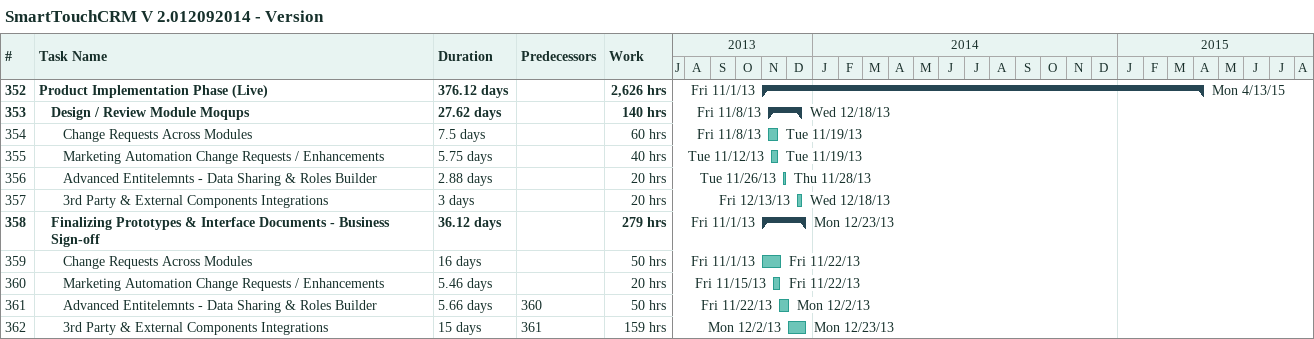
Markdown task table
SmartTouchCRM V 2.012092014 - Version

| ID | Level | Task | Duration | Start | Finish | Predecessors | Work (h) |
|---|---|---|---|---|---|---|---|
| 352 | 1 | **Product Implementation Phase (Live)** | 376.12d | 2013-11-01 | 2015-04-13 |  | 2626 |
| 353 | 2 | **Design / Review Module Moqups** | 27.62d | 2013-11-08 | 2013-12-18 |  | 140 |
| 354 | 3 | Change Requests Across Modules | 7.5d | 2013-11-08 | 2013-11-19 |  | 60 |
| 355 | 3 | Marketing Automation Change Requests / Enhancements | 5.75d | 2013-11-12 | 2013-11-19 |  | 40 |
| 356 | 3 | Advanced Entitelemnts - Data Sharing & Roles Builder | 2.88d | 2013-11-26 | 2013-11-28 |  | 20 |
| 357 | 3 | 3rd Party & External Components Integrations | 3d | 2013-12-13 | 2013-12-18 |  | 20 |
| 358 | 2 | **Finalizing Prototypes & Interface Documents - Business Sign-off** | 36.12d | 2013-11-01 | 2013-12-23 |  | 279 |
| 359 | 3 | Change Requests Across Modules | 16d | 2013-11-01 | 2013-11-22 |  | 50 |
| 360 | 3 | Marketing Automation Change Requests / Enhancements | 5.46d | 2013-11-15 | 2013-11-22 |  | 20 |
| 361 | 3 | Advanced Entitelemnts - Data Sharing & Roles Builder | 5.66d | 2013-11-22 | 2013-12-02 | 360 | 50 |
| 362 | 3 | 3rd Party & External Components Integrations | 15d | 2013-12-02 | 2013-12-23 | 361 | 159 |
